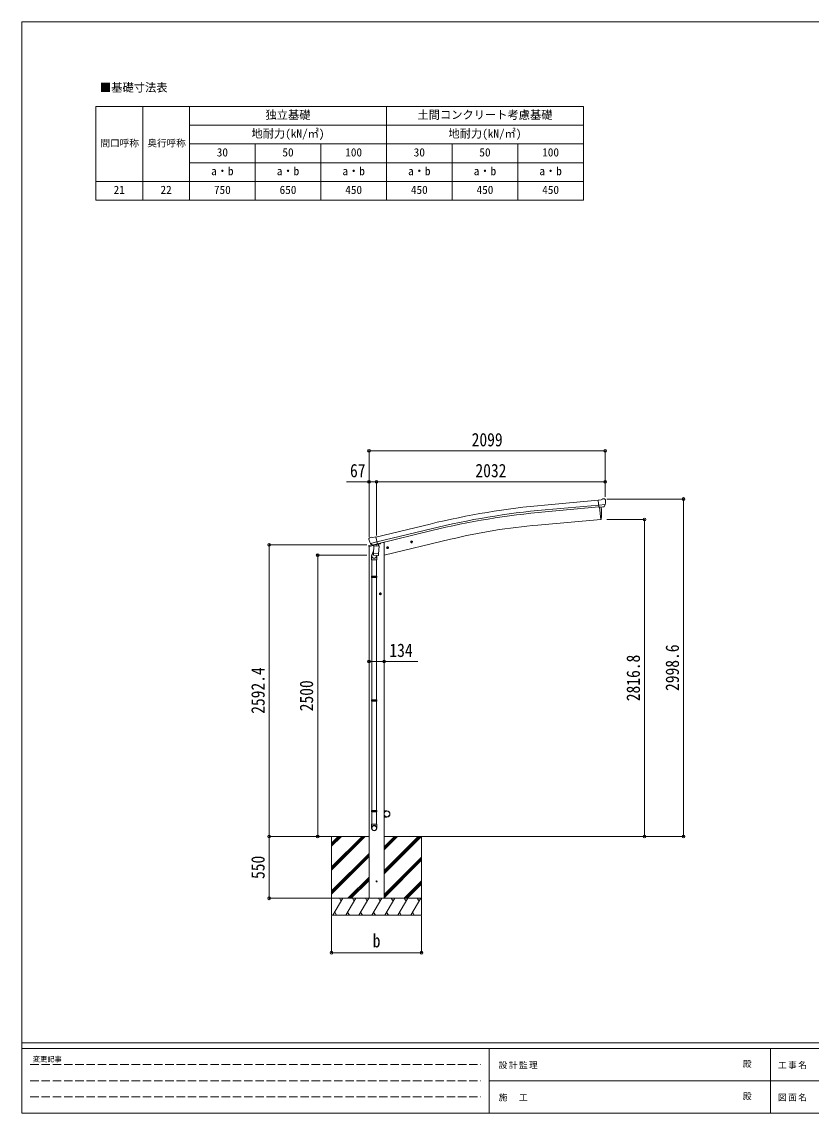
# Model space of a CAD drawing. Units: millimetres at full size, sheet at 1:25, with parts at other scales. Extents: x -6988 to 7066, y -4877 to 4823.
# Drawn here: x -6988 to 26, y -4877 to 4823 of the extents above; entities that cross this region are included whole.
import ezdxf
from ezdxf.enums import TextEntityAlignment as Align

# ---------------------------------------------------------------- set-up
doc = ezdxf.new("R2010")
doc.units = ezdxf.units.MM
doc.header["$LTSCALE"] = 25
doc.header["$PDMODE"] = 32
doc.header["$PDSIZE"] = 25
doc.linetypes.add('DASHED3', pattern=[4, 3, -1])
for name, color, linetype, lineweight in [('0-0_0', 7, 'Continuous', 9), ('0-1_本体', 4, 'Continuous', 9), ('0-2_部品', 7, 'Continuous', 9), ('0-5_DIM1', 3, 'Continuous', 9), ('0-A_寸法', 6, 'Continuous', 9), ('1-0_FRAME', 7, 'Continuous', 18), ('F-0_240', 7, 'Continuous', 9)]:
    doc.layers.add(name, color=color, linetype=linetype, lineweight=lineweight)
doc.styles.add('ＭＳ ゴシック', font='')
doc.styles.get('ＭＳ ゴシック').set_extended_font_data('MS Gothic')

msp = doc.modelspace()

# ---------------------------------------------------------------- linework, layer by layer
at = {"layer": '0-0_0'}
for p, q in [((-3902.82, -2417.54), (-4253.1, -2417.54)), ((-4235.82, -2417.54), (-4235.82, -3117.54)), ((-4235.82, -2689.04), (-3964.32, -2417.54)), ((-4235.82, -2703.18), (-3950.18, -2417.54)), ((-4235.82, -2717.32), (-3936.04, -2417.54)), ((-4235.82, -2476.91), (-4176.45, -2417.54)), ((-4235.82, -2491.05), (-4162.31, -2417.54)), ((-4235.82, -2505.19), (-4148.17, -2417.54)), ((-3768.82, -2417.54), (-1759.47, -2417.54)), ((-3768.82, -2749.8), (-3436.56, -2417.54)), ((-3768.82, -2721.52), (-3464.84, -2417.54)), ((-3768.82, -2735.66), (-3450.7, -2417.54)), ((-3768.82, -2537.67), (-3648.69, -2417.54)), ((-3768.82, -2523.53), (-3662.83, -2417.54)), ((-3768.82, -2509.39), (-3676.98, -2417.54)), ((-3435.82, -2417.54), (-3435.82, -3117.54)), ((-4235.82, -2901.17), (-3902.82, -2568.17)), ((-4235.82, -2915.31), (-3902.82, -2582.32)), ((-4235.82, -2929.46), (-3902.82, -2596.46)), ((-3768.82, -2933.65), (-3435.82, -2600.65)), ((-3768.82, -2947.79), (-3435.82, -2614.79)), ((-3768.82, -2961.93), (-3435.82, -2628.93)), ((-4090.06, -2967.54), (-3902.82, -2780.31)), ((-4075.92, -2967.54), (-3902.82, -2794.45)), ((-4061.77, -2967.54), (-3902.82, -2808.59)), ((-3590.58, -2967.54), (-3435.82, -2812.78)), ((-3576.44, -2967.54), (-3435.82, -2826.93)), ((-3562.3, -2967.54), (-3435.82, -2841.07)), ((-3435.82, -2967.54), (-4235.82, -2967.54)), ((-4223.12, -3117.54), (-4136.52, -2967.54)), ((-4151.52, -2993.52), (-4166.52, -2967.54)), ((-4107.65, -3117.54), (-4021.05, -2967.54)), ((-4036.05, -2993.52), (-4051.05, -2967.54)), ((-3992.18, -3117.54), (-3905.58, -2967.54)), ((-3920.58, -2993.52), (-3935.58, -2967.54)), ((-3876.71, -3117.54), (-3790.11, -2967.54)), ((-3805.11, -2993.52), (-3820.11, -2967.54)), ((-3761.24, -3117.54), (-3674.64, -2967.54)), ((-3689.64, -2993.52), (-3704.64, -2967.54)), ((-3645.77, -3117.54), (-3559.17, -2967.54)), ((-3589.17, -2967.54), (-3574.17, -2993.52)), ((-3530.3, -3117.54), (-3443.7, -2967.54)), ((-3473.7, -2967.54), (-3458.7, -2993.52)), ((-4208.12, -3091.56), (-4193.12, -3117.54)), ((-4092.65, -3091.56), (-4077.65, -3117.54)), ((-3977.18, -3091.56), (-3962.18, -3117.54)), ((-3861.71, -3091.56), (-3846.71, -3117.54)), ((-3746.24, -3091.56), (-3731.24, -3117.54)), ((-3630.77, -3091.56), (-3615.77, -3117.54)), ((-3515.3, -3091.56), (-3500.3, -3117.54)), ((-4235.82, -3117.54), (-3435.82, -3117.54))]:
    msp.add_line(p, q, dxfattribs=at)
at = {"layer": '0-1_本体'}
for p, q in [((-1865.99, 570.82), (-2342.92, 527.76)), ((-1862.28, 527.98), (-2339.06, 484.98)), ((-1860.75, 511), (-2337.53, 468.01)), ((-1853.45, 508.39), (-1843.9, 399.25)), ((-1843.9, 399.25), (-2401.77, 350.44)), ((-3842.78, 242.06), (-3359.85, 359.36)), ((-3832.76, 200.3), (-3349.72, 317.62)), ((-3828.78, 183.72), (-3345.69, 301.06)), ((-3768.82, 195.46), (-3780.45, 195.46)), ((-3768.82, 82.34), (-3180.04, 223.7)), ((-3768.82, 195.46), (-3768.82, -2967.54)), ((-3902.82, 159.35), (-3902.82, -2967.54))]:
    msp.add_line(p, q, dxfattribs=at)
msp.add_lwpolyline([(-1853.45, 508.39), (-1843.9, 399.25), (-1841.36, 399.56)], dxfattribs=at)
for centre, radius, start, end in [((-1718.32, -6398.68), 6954.55, 95.15276, 103.65276), ((-2536.82, 454.07), 700, 355.76043, 4.54658), ((-1718.32, -6398.68), 6911.6, 95.15276, 103.65276), ((-1718.32, -6398.68), 6894.55, 95.15276, 103.65276), ((-1841.72, 402.54), 3, 277, 355.76043), ((-1938.1, -4949.37), 5320.05, 95, 103.5)]:
    msp.add_arc(centre, radius, start, end, dxfattribs=at)
at = {"layer": '0-2_部品'}
for p, q in [((-1812.94, 583.11), (-1826.6, 581.91)), ((-1839.56, 574.76), (-1866.13, 572.43)), ((-1860.47, 507.77), (-1866.13, 572.43)), ((-1803.26, 532.47), (-1862.18, 527.31)), ((-1850.51, 508.64), (-1860.47, 507.77)), ((-1839.56, 574.76), (-1827.84, 581.52)), ((-1816.9, 511.58), (-1824.61, 510.91)), ((-1814.52, 512.98), (-1803.58, 531.92)), ((-1803.8, 577.36), (-1809.29, 581.96)), ((-1802.74, 575.32), (-1802.62, 573.97)), ((-3904.25, 227.07), (-3903.98, 225.92)), ((-3900.03, 235.65), (-3903.89, 229.35)), ((-3896.94, 237.9), (-3883.75, 241.06)), ((-3890.2, 186.77), (-3832.69, 200.57)), ((-3869.2, 238.39), (-3882.46, 241.08)), ((-3869.2, 238.39), (-3843.26, 244.61)), ((-3533.79, 197.9), (-3514.34, 202.57)), ((-3529.23, 205.68), (-3531.37, 198.48)), ((-3521.94, 207.43), (-3529.23, 205.68)), ((-3521.73, 190.51), (-3526.4, 209.96)), ((-3516.77, 201.99), (-3521.94, 207.43)), ((-3518.9, 194.79), (-3516.77, 201.99)), ((-3905.38, 158.74), (-3862.67, 168.99)), ((-3905.38, 165.63), (-3905.38, 158.74)), ((-3876.87, 174.84), (-3903.08, 168.55)), ((-3873.35, 171.86), (-3889.72, 186.35)), ((-3861.75, 122.34), (-3876.45, 83.78)), ((-3870.64, 171.29), (-3863.12, 173.09)), ((-3869.8, 171.39), (-3868.27, 171.76)), ((-3868.27, 171.76), (-3831.57, 180.57)), ((-3866.43, 171.53), (-3866.48, 170.79)), ((-3865.73, 169.75), (-3839.91, 163.32)), ((-3864.34, 85.1), (-3863.47, 97.57)), ((-3858.81, 164.41), (-3863.48, 97.57)), ((-3817.8, 94.37), (-3863.48, 97.57)), ((-3813.12, 161.21), (-3858.81, 164.41)), ((-3857.04, 167.59), (-3857.27, 164.3)), ((-3837.52, 178.75), (-3838.54, 164.14)), ((-3831.57, 180.57), (-3830.04, 180.94)), ((-3828.48, 183.04), (-3827.54, 182.98)), ((-3827.54, 182.98), (-3814.23, 167.66)), ((-3823.55, 178.39), (-3804.66, 182.92)), ((-3817.8, 94.37), (-3813.12, 161.21)), ((-3814.23, 167.66), (-3814.67, 161.32)), ((-3800.82, 191.1), (-3800.82, 187.78)), ((-3747.71, 146.54), (-3728.27, 151.21)), ((-3743.16, 154.32), (-3745.29, 147.12)), ((-3735.86, 156.07), (-3743.16, 154.32)), ((-3735.66, 139.15), (-3740.32, 158.6)), ((-3730.69, 150.63), (-3735.86, 156.07)), ((-3732.82, 143.43), (-3730.69, 150.63)), ((-3879.82, 41.7), (-3879.82, 76.05)), ((-3833.82, 41.7), (-3879.82, 41.7)), ((-3877.82, 41.7), (-3877.82, -105)), ((-3863.95, 83.74), (-3863.95, 83.74)), ((-3862.5, 82.96), (-3820.8, 80.05)), ((-3832.42, 80.86), (-3836.96, 69.54)), ((-3835.82, 41.7), (-3835.82, -105)), ((-3833.82, 76.36), (-3833.82, 41.7)), ((-3817.81, 94.37), (-3818.7, 81.68)), ((-3879.82, -107), (-3878.82, -105)), ((-3833.82, -107), (-3879.82, -107)), ((-3833.82, -115), (-3879.82, -115)), ((-3834.82, -105), (-3878.82, -105)), ((-3834.82, -117), (-3878.82, -117)), ((-3877.82, -117), (-3877.82, -1204.18)), ((-3835.82, -117), (-3835.82, -1204.18)), ((-3833.82, -107), (-3834.82, -105)), ((-3833.82, -115), (-3834.82, -117)), ((-3833.82, -107), (-3833.82, -115)), ((-3792.32, -261.04), (-3812.32, -261.04)), ((-3802.32, -253.53), (-3808.82, -257.29)), ((-3808.82, -257.29), (-3808.82, -264.79)), ((-3808.82, -264.79), (-3802.32, -268.54)), ((-3802.32, -271.04), (-3802.32, -251.04)), ((-3795.82, -257.29), (-3802.32, -253.53)), ((-3879.82, -1206.18), (-3878.82, -1204.18)), ((-3833.82, -1206.18), (-3879.82, -1206.18)), ((-3833.82, -1214.18), (-3879.82, -1214.18)), ((-3834.82, -1204.18), (-3878.82, -1204.18)), ((-3834.82, -1216.18), (-3878.82, -1216.18)), ((-3877.82, -1216.18), (-3877.82, -2309.37)), ((-3835.82, -1216.18), (-3835.82, -2309.37)), ((-3833.82, -1206.18), (-3834.82, -1204.18)), ((-3833.82, -1214.18), (-3834.82, -1216.18)), ((-3833.82, -1206.18), (-3833.82, -1214.18)), ((-3879.82, -2189.37), (-3878.82, -2187.37)), ((-3833.82, -2189.37), (-3879.82, -2189.37)), ((-3833.82, -2197.37), (-3879.82, -2197.37)), ((-3834.82, -2187.37), (-3878.82, -2187.37)), ((-3834.82, -2199.37), (-3878.82, -2199.37)), ((-3877.82, -2199.37), (-3877.82, -2309.37)), ((-3835.82, -2199.37), (-3835.82, -2309.37)), ((-3833.82, -2189.37), (-3834.82, -2187.37)), ((-3833.82, -2197.37), (-3834.82, -2199.37)), ((-3833.82, -2189.37), (-3833.82, -2197.37)), ((-3879.82, -2343.51), (-3879.82, -2309.37)), ((-3833.82, -2309.37), (-3879.82, -2309.37)), ((-3833.82, -2343.51), (-3833.82, -2309.37))]:
    msp.add_line(p, q, dxfattribs=at)
for points in [[(-1850.51, 508.64), (-1850.24, 508.58), (-1824.86, 510.8), (-1824.61, 510.91)], [(-1803.19, 533.1), (-1803.48, 532.11), (-1803.58, 531.92)], [(-3837.84, 179.16), (-3828.11, 181.5), (-3843.26, 244.61)], [(-3531.37, 198.48), (-3526.2, 193.04), (-3518.9, 194.79)], [(-3890.47, 187.34), (-3889.88, 186.5), (-3889.72, 186.35)], [(-3837.84, 179.16), (-3838.07, 179.01), (-3862.84, 173.07), (-3863.12, 173.09)], [(-3745.29, 147.12), (-3740.12, 141.68), (-3732.82, 143.43)], [(-3879.82, -107), (-3879.82, -115), (-3878.82, -117)], [(-3802.32, -268.54), (-3795.82, -264.79), (-3795.82, -257.29)], [(-3879.82, -1206.18), (-3879.82, -1214.18), (-3878.82, -1216.18)], [(-3879.82, -2189.37), (-3879.82, -2197.37), (-3878.82, -2199.37)]]:
    msp.add_lwpolyline(points, dxfattribs=at)
for centre, radius in [((-3524.07, 200.23), 8.5), ((-3524.07, 200.23), 7.7), ((-3524.07, 200.23), 6.5), ((-3737.99, 148.88), 8.5), ((-3737.99, 148.88), 7.7), ((-3737.99, 148.88), 6.5), ((-3802.32, -261.04), 8.5), ((-3802.32, -261.04), 7.7), ((-3802.32, -261.04), 6.5)]:
    msp.add_circle(centre, radius, dxfattribs=at)
at = {"layer": '0-2_部品', "color": 4}
msp.add_circle((-3835.82, -2817.54), 4.5, dxfattribs=at)
at = {"layer": '0-2_部品'}
for centre, radius, start, end in [((-1812.5, 578.13), 5, 50.00648, 94.99352), ((-1826.34, 578.93), 3, 95, 120), ((-2004.25, 556.33), 202.4, 353.4085, 5), ((-3707.17, 273.17), 202.4, 193.5, 205.09125), ((-3895.77, 233.03), 5, 103.5, 148.5), ((-3883.05, 238.14), 3, 78.5, 103.5), ((-3902.38, 165.63), 3, 103.5, 180), ((-3869.92, 171.88), 0.5, 248.23754, 283.5), ((-3866.93, 171.57), 0.5, 356, 103.5), ((-3865.49, 170.72), 1, 176, 256), ((-3839.56, 164.29), 1.03, 250.03897, 351.96569), ((-3836.92, 178.67), 0.604, 100.59842, 172.20595), ((-3830.15, 181.43), 0.5, 283.5, 318.76246), ((-3805.82, 187.78), 5, 283.5, 0), ((-3849.82, 76.05), 30, 177.45142, 180), ((-3862.4, 84.93), 1.95, 175.04017, 217.47766), ((-3862.36, 84.96), 2, 217.40962, 266), ((-3820.66, 82.04), 2, 266, 349.46843)]:
    msp.add_arc(centre, radius, start, end, dxfattribs=at)
for centre, major_axis, ratio, start_param, end_param in [((-1798.41, 579.36), (-15.35, 3.44), 0.101033, 5.9751426, 5.9753737), ((-1817.17, 514.58), (1.62, -2.54), 0.997631, 5.8041905, 5.8929484), ((-1817.24, 514.69), (-3.5, 2.17), 0.650902, 2.1145521, 2.1873627), ((-1817.12, 514.49), (1.62, -2.54), 0.997631, 5.965759, 6.7621801), ((-1805.73, 575.06), (2.71, -1.31), 0.997474, 0.5366567, 1.3225652), ((-3901.33, 227.79), (-1.57, -2.57), 0.99628, 4.712389, 5.4996506), ((-3871.36, 174.11), (-0.73, -2.92), 0.997631, 5.8041905, 6.6006116), ((-3871.3, 174.34), (2.63, 3.16), 0.650902, 4.0958226, 4.1686332), ((-3871.33, 174.21), (-0.73, -2.92), 0.997631, 0.3902369, 0.4789948), ((-3856.82, 76.36), (23, 0), 0.996195, 2.3585569, 6.3253237), ((-3856.82, 76.36), (21, 0), 0.996195, 2.7786684, 5.9512394), ((-3856.82, -2341.77), (-23, 0), 0.996195, 3.1415927, 6.2831853), ((-3856.82, -2343.51), (-23, 0), 0.996195, 3.1415927, 6.2831853), ((-3856.82, -2343.51), (0, -23.43), 0.981806, 4.712389, 7.8539816)]:
    msp.add_ellipse(centre, major_axis=major_axis, ratio=ratio, start_param=start_param, end_param=end_param, dxfattribs=at)
msp.add_ellipse((-3856.82, -2343.51), major_axis=(21, 0), ratio=0.996195, dxfattribs=at)
at = {"layer": '0-5_DIM1'}
for p, q in [((-3768.82, -2167.54), (-3766.82, -2167.54)), ((-3768.82, -2167.54), (-3768.82, -2190.24)), ((-3766.82, -2190.24), (-3766.82, -2167.54)), ((-3743.82, -2190.24), (-3766.82, -2190.24)), ((-3766.82, -2192.24), (-3743.82, -2192.24)), ((-3768.82, -2267.54), (-3768.82, -2244.84)), ((-3768.82, -2267.54), (-3766.82, -2267.54)), ((-3766.82, -2242.84), (-3743.82, -2242.84)), ((-3766.82, -2244.84), (-3766.82, -2267.54)), ((-3743.82, -2244.84), (-3766.82, -2244.84))]:
    msp.add_line(p, q, dxfattribs=at)
msp.add_circle((-3743.82, -2217.54), 25, dxfattribs=at)
for centre, radius, start, end in [((-3766.82, -2190.24), 2, 180, 270), ((-3743.82, -2217.54), 27.3, 270, 90), ((-3743.82, -2217.54), 25.3, 270, 90), ((-3766.82, -2244.84), 2, 90, 180)]:
    msp.add_arc(centre, radius, start, end, dxfattribs=at)
at = {"layer": '0-A_寸法'}
for p, q in [((-3902.82, 1008.92), (-3902.82, 734.3)), ((-1803.82, 1008.92), (-3902.82, 1008.92)), ((-1803.82, 1008.92), (-1803.82, 734.3)), ((-3902.82, 734.3), (-4102.82, 734.3)), ((-3902.82, 734.3), (-3902.82, 246.73)), ((-3902.82, 734.3), (-3835.82, 734.3)), ((-3835.82, 734.3), (-3835.82, 257.87)), ((-3835.82, 734.3), (-1803.82, 734.3)), ((-1803.82, 734.3), (-1803.82, 600.61)), ((-1108.23, 581.02), (-1789.65, 581.02)), ((-1108.23, -2417.54), (-1108.23, 581.02)), ((-1455.34, 399.25), (-1789.65, 399.25)), ((-1455.34, -2417.54), (-1455.34, 399.25)), ((-4789.66, 174.86), (-3921.35, 174.86)), ((-4789.66, 174.86), (-4789.66, -2417.54)), ((-4359, 82.44), (-3921.35, 82.44)), ((-4359, -2417.54), (-4359, 82.44)), ((-3902.82, -863.17), (-3768.82, -863.17)), ((-3768.82, -863.17), (-3468.82, -863.17)), ((-4789.66, -2417.54), (-4235.82, -2417.54)), ((-4789.66, -2967.54), (-4789.66, -2417.54)), ((-4359, -2417.54), (-3921.35, -2417.54)), ((-1455.34, -2417.54), (-1789.65, -2417.54)), ((-1108.23, -2417.54), (-1759.47, -2417.54)), ((-4789.66, -2967.54), (-4235.82, -2967.54)), ((-4235.82, -3450.86), (-4235.82, -3123.4)), ((-3435.82, -3450.86), (-3435.82, -3123.4)), ((-3435.82, -3450.86), (-4235.82, -3450.86))]:
    msp.add_line(p, q, dxfattribs=at)
for p in [(-3902.82, 1008.92), (-1803.82, 1008.92), (-3902.82, 734.3), (-3835.82, 734.3), (-1803.82, 734.3), (-1108.23, 581.02), (-1455.34, 399.25), (-4789.66, 174.86), (-4359, 82.44), (-3902.82, -863.17), (-3768.82, -863.17), (-4789.66, -2417.54), (-4359, -2417.54), (-1455.34, -2417.54), (-1108.23, -2417.54), (-4789.66, -2967.54), (-4235.82, -3450.86), (-3435.82, -3450.86)]:
    msp.add_point(p, dxfattribs=at)
at = {"layer": '1-0_FRAME'}
for p, q in [((-6330.85, 4070.8), (-6330.85, 3237.47)), ((-6330.85, 4070.8), (-1997.52, 4070.8)), ((-5914.18, 4070.8), (-5914.18, 3237.47)), ((-3747.52, 4070.8), (-3747.52, 3237.47)), ((-5497.52, 3904.13), (-1997.52, 3904.13)), ((-5497.52, 3737.47), (-1997.52, 3737.47)), ((-3164.18, 3737.47), (-3164.18, 3237.47)), ((-5497.52, 3570.8), (-1997.52, 3570.8)), ((-6330.85, 3404.13), (-5497.52, 3404.13)), ((-5497.52, 3404.13), (-1997.52, 3404.13)), ((-6330.85, 3237.47), (-5914.18, 3237.47)), ((-5914.18, 3237.47), (-3747.52, 3237.47)), ((-3747.52, 3237.47), (-2580.85, 3237.47)), ((-2580.85, 3237.47), (-1997.52, 3237.47))]:
    msp.add_line(p, q, dxfattribs=at)
for points in [[(-5497.52, 4070.8), (-5497.52, 3904.13), (-5497.52, 3404.13), (-5497.52, 3237.47)], [(-1997.52, 4070.8), (-1997.52, 3570.8), (-1997.52, 3237.47)], [(-4914.18, 3737.47), (-4914.18, 3570.8), (-4914.18, 3237.47)], [(-4330.85, 3737.47), (-4330.85, 3570.8), (-4330.85, 3237.47)], [(-2580.85, 3737.47), (-2580.85, 3404.13), (-2580.85, 3237.47)]]:
    msp.add_lwpolyline(points, dxfattribs=at)
at = {"layer": 'F-0_240', "color": 5}
for p, q in [((-6987.88, 4822.79), (-6987.88, -4877.21)), ((-6987.88, 4822.79), (6712.12, 4822.79)), ((-6987.88, -4252.21), (6712.12, -4252.21)), ((-6987.88, -4302.21), (4489.82, -4302.21)), ((-2835.18, -4302.21), (-2835.18, -4877.21)), ((-335.18, -4302.21), (-335.18, -4877.21)), ((-2835.18, -4589.71), (2289.82, -4589.71)), ((-6987.88, -4877.21), (6712.12, -4877.21))]:
    msp.add_line(p, q, dxfattribs=at)
at = {"layer": 'F-0_240', "color": 4, "linetype": 'DASHED3'}
for p, q in [((-6912.88, -4445.96), (-2910.18, -4445.96)), ((-6912.88, -4589.71), (-2910.18, -4589.71)), ((-6912.88, -4733.46), (-2910.18, -4733.46))]:
    msp.add_line(p, q, dxfattribs=at)

# ---------------------------------------------------------------- texts
at = {"layer": '0-A_寸法', "color": 7, "style": 'ＭＳ ゴシック', "width": 0.85}
for s, p in [('2099', (-2990.82, 1013.92)), ('67', (-4071.57, 739.3)), ('2032', (-2957.32, 739.3)), ('134', (-3721.95, -858.17)), ('b', (-3870.2, -3439.52))]:
    msp.add_text(s, height=119.1, dxfattribs=at).set_placement(p, align=Align.BOTTOM_LEFT)
for s, p in [('2998.6', (-1113.23, -1124.51)), ('2816.8', (-1460.34, -1215.39)), ('2592.4', (-4794.66, -1327.59)), ('2500', (-4364, -1305.05)), ('550', (-4794.66, -2795.66))]:
    msp.add_text(s, height=119.1, rotation=90, dxfattribs=at).set_placement(p, align=Align.BOTTOM_LEFT)
at = {"layer": '1-0_FRAME', "style": 'ＭＳ ゴシック'}
for s, height, p in [('■基礎寸法表', 73.31, (-6293.1, 4180.33)), ('独立基礎', 73.31, (-4822.52, 3937.47)), ('土間コンクリート考慮基礎', 73.31, (-3472.52, 3937.47)), ('間口呼称', 61.09, (-6289.18, 3695.8)), ('奥行呼称', 61.09, (-5872.52, 3695.8)), ('地耐力(kN/㎡)', 73.31, (-4947.52, 3770.8)), ('地耐力(kN/㎡)', 73.31, (-3197.52, 3770.8)), ('30', 73.31, (-5255.85, 3604.13)), ('50', 73.31, (-4672.52, 3604.13)), ('100', 73.31, (-4114.18, 3604.13)), ('30', 73.31, (-3505.85, 3604.13)), ('50', 73.31, (-2922.52, 3604.13)), ('100', 73.31, (-2364.18, 3604.13)), ('a・b', 73.31, (-5305.85, 3437.47)), ('a・b', 73.31, (-4722.52, 3437.47)), ('a・b', 73.31, (-4139.18, 3437.47)), ('a・b', 73.31, (-3555.85, 3437.47)), ('a・b', 73.31, (-2972.52, 3437.47)), ('a・b', 73.31, (-2389.18, 3437.47)), ('21', 73.31, (-6172.52, 3270.8)), ('22', 73.31, (-5755.85, 3270.8)), ('750', 73.31, (-5280.85, 3270.8)), ('650', 73.31, (-4697.52, 3270.8)), ('450', 73.31, (-4114.18, 3270.8)), ('450', 73.31, (-3530.85, 3270.8)), ('450', 73.31, (-2947.52, 3270.8)), ('450', 73.31, (-2364.18, 3270.8))]:
    msp.add_text(s, height=height, dxfattribs=at).set_placement(p, align=Align.BOTTOM_LEFT)
at = {"layer": 'F-0_240', "style": 'ＭＳ ゴシック'}
for s, height, p in [('変更記事', 45.82, (-6890.19, -4433.46)), ('殿', 54.99, (-581.6, -4483.46)), ('殿', 54.99, (-581.6, -4770.96))]:
    msp.add_text(s, height=height, dxfattribs=at).set_placement(p, align=Align.BOTTOM_LEFT)
at = {"layer": 'F-0_240', "char_height": 54.99, "attachment_point": 7, "style": 'ＭＳ ゴシック'}
for s, insert in [('\\T1.17;設計監理', (-2750.74, -4483.46)), ('\\T1.17;工事名', (-269.26, -4483.46)), ('\\T1.17;施\u3000工', (-2750.74, -4770.96)), ('\\T1.17;図面名', (-269.26, -4770.96))]:
    msp.add_mtext(s, dxfattribs=dict(at, insert=insert))

doc.saveas('drawing.dxf')
